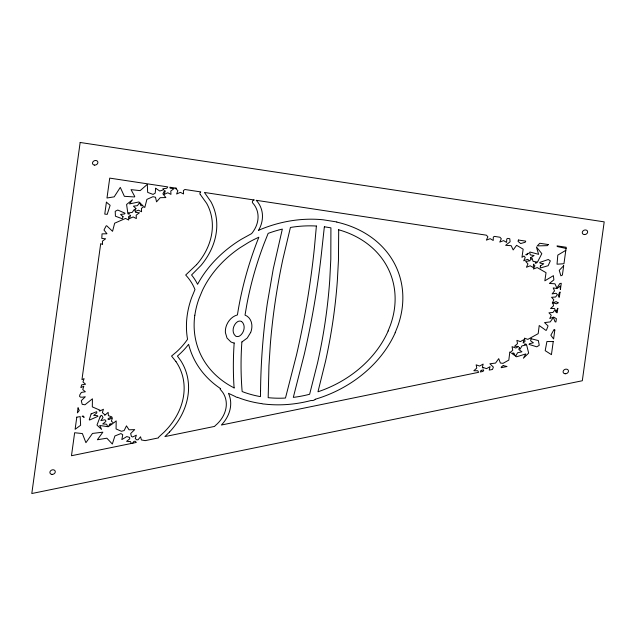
<?xml version="1.0" encoding="UTF-8"?>
<svg xmlns="http://www.w3.org/2000/svg" width="636" height="636" viewBox="0 0 636 636"><rect width="100%" height="100%" fill="white"/><g stroke="black" fill="none" stroke-linecap="round" stroke-linejoin="round"><path stroke-width="0.95" d="M260.514 391.06L260.474 396.625A103.008 82.807 -22.5 0 1 242.149 391.545A461.45 370.939 -22.5 0 1 241.879 341.961M316.386 226.026L314.43 247.579A1159.674 932.209 -22.5 0 1 296.551 354.769L285.469 398.049A103.008 82.807 -22.5 0 1 268.177 397.675L268.956 365.636L270.332 344.394A890.845 716.112 -22.5 0 1 282.805 259.552L290.406 227.473A102.754 82.601 -22.5 0 1 316.378 226.034M388.087 331.006L390.361 325.29A103.803 83.443 -22.5 0 0 394.439 308.842A103.072 82.855 -22.5 0 0 338.654 229.771M395.155 332.715L397.715 326.308A111.753 89.835 -22.5 0 0 402.111 308.603A110.982 89.215 -22.5 0 0 336.794 222.107M250.664 332.461L247.261 338.026L241.926 341.961M132.741 443.181L133.886 441.416L135.198 441.201L136.295 442.449L71.478 455.734L74.643 432.742L82.378 433.553L85.924 442.68L92.49 433.442L102.865 432.17L97.372 439.762L106.856 438.196L112.334 444.039L114.901 435.962L120.927 433.577L122.74 434.73L121.834 439.611L126.771 436.566L129.577 437.417L129.728 438.848L126.588 441.336L130.475 441.583L131.334 443.467M196.564 264.679L185.696 275.014L186.817 276.278A69.006 55.467 -22.5 0 1 194.974 289.547L191.587 297.767A111.721 89.803 -22.5 0 0 187.191 315.48A110.41 88.754 -22.5 0 0 187.548 339.282L186.801 340.347A66.844 53.734 -22.5 0 1 176.283 352.09L171.553 356.065L176.013 361.669M169.51 432.035L164.899 436.59L214.65 426.398A2.305 1.852 -22.5 0 1 215.199 425.707L217.361 423.751A31.689 25.472 -22.5 0 0 222.68 392.301L220.088 389.089L220.62 388.652A111.395 89.549 -22.5 0 1 188.622 344.322A72.894 58.599 -22.5 0 1 177.428 356.08L180.648 360.501A75.557 60.738 -22.5 0 1 169.494 432.027M565.809 250.33L557.812 255.108L557.033 264.202L563.957 263.733L566.231 247.269L557.072 245.886L557.223 246.545L566.064 248.438M324.432 226.782L330.919 227.847L330.807 259.194L329.75 279.983A744.239 598.261 -22.5 0 1 317.547 362.925L309.637 394.256A102.388 82.306 -22.5 0 1 293.315 397.381L304.247 354.451A1166.869 937.997 -22.5 0 0 322.023 248.104L324.352 226.774M262.247 403.804L262.525 403.844A3.951 3.172 -22.5 0 0 263.972 404.003A110.537 88.857 -22.5 0 0 311.155 400.489L311.314 400.505A3.101 2.496 -22.5 0 0 311.688 400.569A3.967 3.188 -22.5 0 0 315.233 399.336M254.034 199.974L204.434 192.462L210.914 201.723A74.166 59.617 -22.5 0 1 200.968 265.474L191.563 274.975A72.957 58.647 -22.5 0 1 197.581 284.3A110.465 88.802 -22.5 0 1 241.163 239.382L251.633 233.587A31.196 25.074 -22.5 0 0 254.066 204.625L252.731 203.011A2.266 1.821 -22.5 0 1 254.098 199.943M256.213 200.308L486.421 235.185L487.892 236.807L486.365 240.13L490.181 238.667L493.21 240.464L493.321 237.077L494.379 236.385L499.928 237.228L501.311 238.754L499.785 242.078L503.601 240.615L506.63 242.411L506.741 239.025L507.695 238.405L509.778 238.723L510.112 241.76L505.644 245.337L511.193 245.671L513.165 249.94L516.599 245.321L523.166 249.185L521.957 257.318L523.929 256.03L525.249 257.485L523.722 260.8L527.538 259.345L529.995 260.8L525.702 261.444L527.96 263.932L526.425 267.255L530.249 265.792L533.278 267.589L533.493 264.131L534.916 265.705L533.389 269.028L537.205 267.565L546.046 272.685L544.837 280.818L553.407 275.666L553.869 279.88L549.393 283.457L554.95 283.791L556.913 288.06L559.831 283.529L561.262 283.29L560.395 289.595L560.109 286.041L556.961 288.521L553.201 287.901L554.536 290.906L552.128 293.911L556.11 293.283L557.414 294.714L555.538 297.028L551.563 297.282L553.821 299.771L552.294 303.086L552.938 302.839L553.519 305.86L550.561 308.516L554.497 308.524L555.133 309.653L552.915 312.483L548.94 312.801L551.253 315.241L549.79 318.58L553.59 317.062L556.397 318.66L555.936 321.959L555.085 321.864L553.399 317.475L550.235 321.903L544.543 322.587L548.065 325.918L546.427 330.195L545.895 330.362L539.217 325.529L538.183 333.661L527.856 339.378L524.406 338.145L525.026 341.397L523.158 343.074L523.897 339.6L520.343 341.604L516.893 340.363L517.521 343.623L514.556 346.27L518.602 346.469L515.844 348.027L512.044 346.676L512.735 350.253L510.374 352.36L509.841 351.97L508.808 360.103L503.044 363.331L500.405 363.045L498.727 358.656L495.555 363.084L489.863 363.768L493.385 367.091L492.471 369.484L489.227 370.065L490.054 366.654L486.508 368.657L483.05 367.417L483.185 368.101L482.327 367.489L483.153 364.07L479.608 366.074L476.157 364.841L476.777 368.093L473.82 370.748L477.755 370.756L478.638 372.322L221.4 425.023A36.204 29.105 -22.5 0 0 228.451 393.31L235.535 396.641A3.951 3.18 -22.5 0 0 237.459 397.413M241.64 321.53C246.108 325.227 244.145 333.105 239.645 335.983A3.816 3.069 -22.5 0 1 235.654 336.102C231.13 332.461 233.118 324.519 237.618 321.657A3.816 3.069 -22.5 0 1 241.608 321.53M256.372 200.419L257.683 201.994A35.719 28.715 -22.5 0 1 258.614 230.319M200.292 194.473L206.66 203.353A69.698 56.024 -22.5 0 1 196.58 264.687M338.694 229.691L338.455 260.219L337.366 280.46A751.967 604.478 -22.5 0 1 325.537 361.272L317.976 391.784A103.255 83.006 -22.5 0 0 388.159 331.014M234.135 387.896A103.111 82.887 -22.5 0 1 194.799 315.241M194.855 315.241A103.883 83.507 -22.5 0 1 198.941 298.793L202.431 290.39A102.452 82.354 -22.5 0 1 239.907 247.825L248.557 242.443A99.614 80.072 -22.5 0 1 253.661 239.7L258.86 237.188L256.968 242.03A449.906 361.661 -22.5 0 0 238.222 309.994L237.419 314.931C232.553 316.211 228.714 320.131 226.79 324.686A22.34 17.959 -22.5 0 0 225.526 329.225A22.34 17.951 -22.5 0 0 225.43 332.723L227.012 338.05L230.82 341.866A11.44 9.19 -22.5 0 0 234.191 343.003M234.096 387.96A464.988 373.785 -22.5 0 1 234.175 343.003M258.606 230.288A110.481 88.809 -22.5 0 1 323.239 219.802L335.49 221.741A3.911 3.14 -22.5 0 1 336.834 222.02M261.801 403.661A110.982 89.215 -22.5 0 1 237.482 397.309M395.226 332.731A111.197 89.39 -22.5 0 1 315.218 399.265M175.997 361.677A71.049 57.113 -22.5 0 1 164.056 432.186L159.239 436.59A2.258 1.821 -22.5 0 0 158.459 437.902L145.167 440.637L141.431 439.961L140.556 436.781L138.084 439.762L136.756 439.834L135.253 438.57L136.35 435.175L132.686 436.98L131.406 436.415L130.666 433.529L134.705 429.594L129.044 429.825L126.477 425.858L124.147 430.564L121.436 431.28L116.07 428.95L116.197 420.889L113.55 423.012L111.38 421.183L112.477 417.788L108.812 419.593L108.009 419.243L108.152 418.599L111.864 416.874L108.398 415.666L108.152 412.327L105.21 414.998L104.439 414.926L104.964 414.847L102.348 412.645L103.445 409.25L99.78 411.055L99.073 410.745L100.194 410.3L92.307 406.873L92.427 398.812L84.978 404.782L82.203 404.345L81.273 400.696L85.303 396.761C79.715 397.898 77.695 397.262 81.376 392.412L85.359 391.768L82.744 389.566L83.841 386.171L80.859 387.642L81.615 384.86L85.598 384.216L82.982 382.013L84.079 378.619L81.957 379.66L100.703 243.612L102.555 244.534L102.388 241.179L105.632 238.794L101.8 238.397L102.038 233.865L106.967 233.762L103.978 230.041L106.156 225.875L106.697 225.764L112.556 231.313L114.663 223.196L125.515 218.442L128.718 220.032L128.552 216.685L130.603 215.175L129.41 218.617L133.139 216.94L136.343 218.538L136.176 215.183L139.419 212.798L135.579 212.392L135.261 211.565L138.378 210.166L141.582 211.756L141.415 208.409L143.855 206.613L144.793 207.495L146.9 199.378L152.958 196.691L155.494 197.247L156.543 201.851L160.232 197.685L165.877 197.558L162.888 193.845L164.652 190.466L165.304 191.078L164.032 194.449L167.761 192.78L170.965 194.37L170.798 191.015L174.041 188.63L170.209 188.224L169.812 187.222L176.363 188.208L175.409 188.328L177.889 190.649L176.617 194.02L180.354 192.35L183.558 193.94L183.391 190.585L184.861 189.496L200.753 191.905A2.258 1.813 -22.5 0 0 200.284 194.481M250.664 332.461A22.228 17.872 -22.5 0 0 251.737 328.407A22.347 17.967 -22.5 0 0 251.761 324.241C251.315 320.305 248.883 316.434 245.019 315.122L246.792 304.755A440.907 354.427 -22.5 0 1 264.099 243.556L268.154 233.372A102.142 82.108 -22.5 0 1 282.336 229.103L273.273 268.805L267.327 303.316A913.527 734.349 -22.5 0 0 260.553 391.06M530.678 257.747L530.607 260.045L532.109 258.184L533.032 261.348L536.784 261.992L535.146 263.058L536.633 262.962L537.706 261.642L541.832 253.661L536.41 246.959L538.613 254.336L530.034 252.031L529.573 252.333L530.321 254.901L534.081 255.537L530.678 257.747M540.346 265.975L540.282 268.01L548.137 265.713L550.339 260.863L548.296 259.512L539.781 262.406L539.988 263.129L543.748 263.765L540.346 265.975M155.661 188.264L155.224 193.129L153.077 194.409L147.663 192.382L147.306 184.392L140.159 190.625L131.032 189.639L134.768 196.54L134.466 196.953L124.362 196.317L120.291 187.405L114.194 196.834L106.983 198.003L109.726 178.12L167.769 186.912L166.807 188.264L162.824 188.757L163.802 189.679L159.795 191.031L155.661 188.264M80.16 142.472L31.8 493.528L582.314 380.749L604.2 221.861L80.16 142.472M76.789 417.16L75.12 429.3L80.629 425.253L80.2 416.596L76.789 417.16M78.069 407.875L77.377 412.899L79.277 410.49L78.069 407.875M106.411 202.184L104.765 214.101L107.206 214.364L110.131 205.317L106.411 202.184M553.24 341.572L551.436 354.657L545.187 350.651L546.92 341.532L553.24 341.572M554.831 329.997L553.598 338.948L550.84 335.22L554.012 329.583L554.831 329.997M557.812 308.341L557.208 312.737L556.277 312.594L555.625 310.527L556.118 311.394L557.812 308.341M560.046 292.163L559.338 297.266L558.893 297.187L558.432 295.597L559.497 292.377L560.046 292.163M563.687 265.745L562.399 275.054L560.88 275.809L559.243 270.316L563.687 265.745M531.076 338.742L530.575 340.785L533.397 342.804L529.43 343.679L529.017 344.418L536.808 346.811L539.249 345.316L538.366 340.562L531.076 338.742M519.294 347.701L518.833 349.585L521.933 351.803L517.577 352.765L515.669 356.192L516.519 356.804L525.805 353.942L523.412 358.211L528.667 353.107L526.719 345.324L526.004 344.06L524.525 344.052L525.885 345.03L521.925 345.905L520.113 349.156L519.294 347.701M91.131 413.885L89.247 419.816L89.652 420.014L97.88 416.342L97.562 415.666L93.683 415.419L96.823 412.923L96.696 411.683L91.131 413.885M518.427 240.026L518.014 241.338L520.661 243.556L525.257 242.213L525.741 241.139L518.427 240.026M123.05 216.749L122.287 218.768L115.426 216.2L115.211 211.303L117.787 210.031L125.061 213.227L124.561 213.935L120.578 214.427L123.05 216.749M135.913 208.473L134.999 210.898L134.387 209.331L132.185 212.432L128.202 212.925L129.394 214.046L127.955 213.895L126.58 204.474L132.399 199.847L129.482 203.918L138.934 201.946L143.06 205.857L140.818 205.619L139.626 202.55L137.424 205.659L133.441 206.151L135.913 208.473M100.075 416.882L96.982 425.079L101.577 429.387L99.757 425.46L107.738 426.7L106.602 424.204L102.714 423.958L105.854 421.461L105.767 420.587L104.829 419.744L100.87 420.65L103.008 417.518L101.76 415.364L100.981 415.491L100.075 416.882M481.182 370.375L480.291 371.981L482.788 371.472L483.678 370.677L483.519 369.866L481.182 370.375M110.012 424.029L108.239 426.78L112.842 423.576L110.012 424.029M528.174 253.247L526.966 254.734L525.781 254.813L528.174 253.247M548.312 244.558L547.35 245.647L537.253 245.901L539.805 243.27L548.312 244.558M503.235 365.573L501.232 367.028L501.263 367.688L506.995 366.511L503.235 365.573M558.138 302.831L556.349 303.841L553.233 302.728L556.11 301.631L558.138 302.831M83.085 416.119L82.139 416.278L84.191 417.296L83.085 416.119M513.801 353.179L511.495 353.171L515.391 355.985L513.801 353.179M565.205 373.769A2.775 2.234 -22.5 0 0 568.353 370.414A2.775 2.234 -22.5 0 0 563.774 370.176A2.775 2.234 -22.5 0 0 565.205 373.769M584.381 234.581A2.775 2.234 -22.5 0 0 587.529 231.226A2.775 2.234 -22.5 0 0 582.95 230.987A2.775 2.234 -22.5 0 0 584.381 234.581M52.009 474.408A2.775 2.234 -22.5 0 0 55.165 471.053A2.775 2.234 -22.5 0 0 50.586 470.815A2.775 2.234 -22.5 0 0 52.009 474.408M94.621 165.114A2.775 2.234 -22.5 0 0 97.769 161.759A2.775 2.234 -22.5 0 0 93.19 161.52A2.775 2.234 -22.5 0 0 94.621 165.114"/></g></svg>
